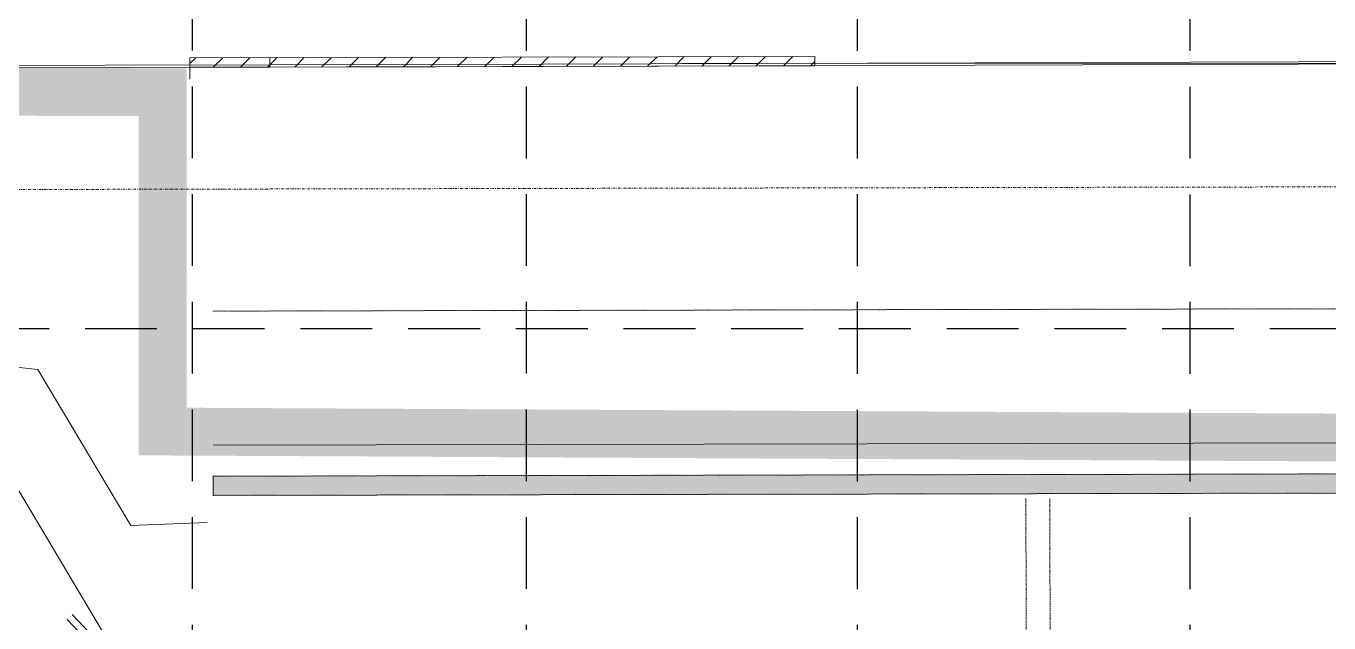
# Model space of a CAD drawing. Extents: x 18544 to 21332, y 16212 to 20668.
# Drawn here: x 19347.3 to 19619.5, y 19908.1 to 20032.8 of the extents above; entities that cross this region are included whole.
import ezdxf

# ---------------------------------------------------------------- set-up
doc = ezdxf.new("R2010")
doc.units = 0
doc.header["$MEASUREMENT"] = 0
for name, pattern in [('DASHDOT', [1, 0.5, -0.25, 0, -0.25]), ('DOT', [0.25, 0, -0.25]), ('HIDDEN', [0.375, 0.25, -0.125])]:
    doc.linetypes.add(name, pattern=pattern)
doc.layers.get('0').update_dxf_attribs({"lineweight": 0})
for name, color, linetype, lineweight in [('26', 7, 'Continuous', 0), ('27', 7, 'Continuous', 0), ('28', 7, 'Continuous', 0), ('30', 7, 'Continuous', 0), ('34', 7, 'Continuous', 0), ('5', 7, 'Continuous', 0), ('6', 7, 'Continuous', 0)]:
    doc.layers.add(name, color=color, linetype=linetype, lineweight=lineweight)
doc.layers.add('GRID', color=254, linetype='HIDDEN')
doc.layers.add('Limits of Disturbance', color=1, linetype='Continuous')

msp = doc.modelspace()

# ---------------------------------------------------------------- hatches: boundary and pattern name
at = {"layer": '26', "linetype": 'DOT', "lineweight": 0}
h = msp.add_hatch(color=7, dxfattribs=at)
edge = h.paths.add_edge_path(flags=16)
edge.add_line((19794.9834979461, 19643.79892640156), (19794.42459693594, 19919.58314388561))
edge.add_line((19794.42459693594, 19919.58314388561), (19794.41362431715, 19924.9974753441))
edge.add_line((19794.41362431715, 19924.9974753441), (19783.80634979705, 19935.56177157201))
edge.add_line((19783.80634979705, 19935.56177157201), (19386.45088462783, 19934.75650165105))
edge.add_line((19386.45088462783, 19934.75650165105), (19386.4427785577, 19938.75649343852))
edge.add_line((19386.4427785577, 19938.75649343852), (19785.45508633992, 19939.56512107303))
edge.add_line((19785.45508633992, 19939.56512107303), (19785.45508633992, 19939.56512107303))
edge.add_line((19785.45508633992, 19939.56512107303), (19785.45508633992, 19939.56512107303))
edge.add_line((19785.45508633992, 19939.56512107303), (19785.45508633992, 19939.56512107303))
edge.add_line((19785.45508633992, 19939.56512107303), (19785.45508633992, 19939.56512107303))
edge.add_line((19785.45508633992, 19939.56512107303), (19794.38406502579, 19939.58321629994))
edge.add_line((19794.38406502579, 19939.58321629994), (19794.37692730796, 19943.10525375835))
edge.add_line((19794.37692730796, 19943.10525375835), (19795.93862087161, 19941.92201646474))
edge.add_line((19795.93862087161, 19941.92201646474), (19797.25230905179, 19941.02086036561))
edge.add_line((19797.25230905179, 19941.02086036561), (19798.41586144291, 19939.85686707358))
edge.add_line((19798.41586144291, 19939.85686707358), (19799.80461751762, 19938.24229573046))
edge.add_line((19799.80461751762, 19938.24229573046), (19801.49187283853, 19935.59761257363))
edge.add_line((19801.49187283853, 19935.59761257363), (19798.39216314585, 19935.59133078707))
edge.add_line((19798.39216314585, 19935.59133078707), (19798.41025833003, 19926.66244052248))
edge.add_line((19798.41025833003, 19926.66244052248), (19798.41025833003, 19926.66244052248))
edge.add_line((19798.41025833003, 19926.66244052248), (19798.42458872036, 19919.59125022126))
edge.add_line((19798.42458872036, 19919.59125022126), (19798.98348973357, 19643.80703200476))
edge.add_arc((19918.9832, 19644.0502), 119.9999566439081, 180.1161042873419, 201.3683581060552)
edge.add_line((19807.23237889645, 19600.32671000397), (19814.62355237587, 19581.43586979889))
edge.add_line((19814.62355237587, 19581.43586979889), (19810.89852840663, 19579.97842809229))
edge.add_line((19810.89852840663, 19579.97842809229), (19803.50735018159, 19598.86925981017))
edge.add_arc((19918.9832, 19644.0502), 123.9999566439094, 180.1161042873419, 201.3683581062247, ccw=False)

# ---------------------------------------------------------------- linework, layer by layer
at = {"color": 7, "linetype": 'DOT', "lineweight": 0}
msp.add_line((19750.71794576904, 19974.04606320213), (19386.37286225776, 19973.2564225959), dxfattribs=at)
at = {"layer": '26', "color": 7, "linetype": 'Continuous', "lineweight": 0}
for p, q in [((19512.09910254219, 20026.50172250435), (19381.55008580279, 20026.21380170598)), ((19512.09910254219, 20026.50172250435), (19381.55008580279, 20026.21380170598)), ((19512.09910254219, 20026.50172250435), (19381.55008580279, 20026.21380170598)), ((19512.09910254219, 20026.50172250435), (19381.55008580279, 20026.21380170598)), ((19381.55008580279, 20026.21380170598), (19381.55449671621, 20024.21380657063)), ((19381.55008580279, 20026.21380170598), (19381.55449671621, 20024.21380657063)), ((19381.55280487991, 20024.98096359142), (19382.78837409284, 20026.2165328013)), ((19381.55280487991, 20024.98096359142), (19382.78837409284, 20026.2165328013)), ((19386.4548734428, 20024.2261779046), (19388.45773188879, 20026.2290363506)), ((19386.4548734428, 20024.2261779046), (19388.45773188879, 20026.2290363506)), ((19392.12604483474, 20024.24049504684), (19394.12708968779, 20026.2415398999)), ((19392.12604483474, 20024.24049504684), (19394.12708968779, 20026.2415398999)), ((19397.79721622669, 20024.25481218909), (19399.7964474868, 20026.2540434492)), ((19397.79721622669, 20024.25481218909), (19399.7964474868, 20026.2540434492)), ((19398.28371550646, 20026.24771362957), (19398.28812641988, 20024.24771849422)), ((19398.28371550646, 20026.24771362957), (19398.28812641988, 20024.24771849422)), ((19403.46838762169, 20024.26912933439), (19405.46580528581, 20026.2665469985)), ((19403.46838762169, 20024.26912933439), (19405.46580528581, 20026.2665469985)), ((19409.13955901364, 20024.28344647664), (19411.13516308481, 20026.27905054781)), ((19409.13955901364, 20024.28344647664), (19411.13516308481, 20026.27905054781)), ((19414.81073040559, 20024.29776361888), (19416.80452088382, 20026.29155409711)), ((19414.81073040559, 20024.29776361888), (19416.80452088382, 20026.29155409711)), ((19420.48190179754, 20024.31208076113), (19422.47387867977, 20026.30405764641)), ((19420.48190179754, 20024.31208076113), (19422.47387867977, 20026.30405764641)), ((19426.15307318949, 20024.32639790338), (19428.14323647878, 20026.31656119572)), ((19426.15307318949, 20024.32639790338), (19428.14323647878, 20026.31656119572)), ((19431.82424458144, 20024.34071504563), (19433.81259427778, 20026.32906474197)), ((19431.82424458144, 20024.34071504563), (19433.81259427778, 20026.32906474197)), ((19437.49541597339, 20024.35503218788), (19439.48195207679, 20026.34156829127)), ((19437.49541597339, 20024.35503218788), (19439.48195207679, 20026.34156829127)), ((19443.16658736534, 20024.36934933012), (19445.15130987579, 20026.35407184057)), ((19443.16658736534, 20024.36934933012), (19445.15130987579, 20026.35407184057)), ((19448.83775875729, 20024.38366647542), (19450.82066767479, 20026.36657538987)), ((19448.83775875729, 20024.38366647542), (19450.82066767479, 20026.36657538987)), ((19454.50893014924, 20024.39798361767), (19456.49002547075, 20026.37907893918)), ((19454.50893014924, 20024.39798361767), (19456.49002547075, 20026.37907893918)), ((19460.18010154119, 20024.41230075991), (19462.15938326975, 20026.39158248848)), ((19460.18010154119, 20024.41230075991), (19462.15938326975, 20026.39158248848)), ((19465.85127293313, 20024.42661790216), (19467.82874106876, 20026.40408603778)), ((19465.85127293313, 20024.42661790216), (19467.82874106876, 20026.40408603778)), ((19471.52244432508, 20024.44093504441), (19473.49809886776, 20026.41658958708)), ((19471.52244432508, 20024.44093504441), (19473.49809886776, 20026.41658958708)), ((19477.19361571703, 20024.45525218665), (19479.16745666677, 20026.42909313639)), ((19477.19361571703, 20024.45525218665), (19479.16745666677, 20026.42909313639)), ((19482.86478710898, 20024.4695693289), (19484.83681446272, 20026.44159668264)), ((19482.86478710898, 20024.4695693289), (19484.83681446272, 20026.44159668264)), ((19488.53595850093, 20024.48388647115), (19490.50617226173, 20026.45410023194)), ((19488.53595850093, 20024.48388647115), (19490.50617226173, 20026.45410023194)), ((19494.20712989288, 20024.49820361644), (19496.17553006073, 20026.46660378125)), ((19494.20712989288, 20024.49820361644), (19496.17553006073, 20026.46660378125)), ((19499.87830128483, 20024.51252075869), (19501.84488785974, 20026.47910733055)), ((19499.87830128483, 20024.51252075869), (19501.84488785974, 20026.47910733055)), ((19505.54947267678, 20024.52683790094), (19507.51424565875, 20026.49161087985)), ((19505.54947267678, 20024.52683790094), (19507.51424565875, 20026.49161087985)), ((19511.22064407178, 20024.54115504319), (19512.10220162969, 20025.42271260109)), ((19511.22064407178, 20024.54115504319), (19512.10220162969, 20025.42271260109)), ((19512.10472701193, 20024.54338568071), (19512.09910254219, 20026.50172250435)), ((19512.10472701193, 20024.54338568071), (19512.09910254219, 20026.50172250435)), ((19512.10472701193, 20024.54338568071), (19512.09910254219, 20026.50172250435)), ((19512.10472701193, 20024.54338568071), (19512.09910254219, 20026.50172250435)), ((19381.55449671621, 20024.21380657063), (19512.10472700888, 20024.54338685263)), ((19381.55449671621, 20024.21380657063), (19512.10472700888, 20024.54338685263)), ((19381.55449671621, 20024.21380657063), (19512.10472700888, 20024.54338685263)), ((19381.55449671621, 20024.21380657063), (19512.10472700888, 20024.54338685263)), ((19512.10473188879, 20024.54338569292), (19381.55449671621, 20024.21380657063)), ((19381.55449671621, 20024.21380657063), (19512.10472701193, 20024.54338568071)), ((19381.55449671621, 20024.21380657063), (19512.10472701193, 20024.54338568071)), ((19512.10473188879, 20024.54338569292), (19381.55449671621, 20024.21380657063)), ((19381.55449671621, 20024.21380657063), (19512.10472701193, 20024.54338568071)), ((19381.55449671621, 20024.21380657063), (19381.56001035493, 20021.71381408734)), ((19381.56001035493, 20021.71381408734), (19381.55449671621, 20024.21380657063)), ((19381.55449671621, 20024.21380657063), (19381.56001035493, 20021.71381408734)), ((19381.56001035493, 20021.71381408734), (19381.55449671621, 20024.21380657063)), ((19762.0499503647, 19939.51768885464), (19386.4427785577, 19938.75649343852)), ((19762.0499503647, 19939.51768885464), (19386.4427785577, 19938.75649343852)), ((19386.4427785577, 19938.75649343852), (19386.45088462783, 19934.75650165105)), ((19386.4427785577, 19938.75649343852), (19386.45088462783, 19934.75650165105)), ((19762.0580566393, 19935.51769706717), (19386.45088462783, 19934.75650165105)), ((19762.0580566393, 19935.51769706717), (19386.45088462783, 19934.75650165105))]:
    msp.add_line(p, q, dxfattribs=at)
at = {"layer": '26', "color": 7, "linetype": 'DOT', "lineweight": 0}
for p, q in [((19386.4427785577, 19938.75649343852), (19785.45508633992, 19939.56512107303)), ((19386.4427785577, 19938.75649343852), (19785.45508633992, 19939.56512107303)), ((19386.45088462783, 19934.75650165105), (19386.4427785577, 19938.75649343852)), ((19386.45088462783, 19934.75650165105), (19386.4427785577, 19938.75649343852)), ((19783.80634979705, 19935.56177157201), (19386.45088462783, 19934.75650165105)), ((19783.80634979705, 19935.56177157201), (19386.45088462783, 19934.75650165105))]:
    msp.add_line(p, q, dxfattribs=at)
at = {"layer": '27', "color": 7, "linetype": 'Continuous', "lineweight": 0}
for p, q in [((19620.67241884213, 19973.73124778894), (19386.37286225776, 19973.2564225959)), ((19620.67241884213, 19973.73124778894), (19386.37286225776, 19973.2564225959)), ((19762.03677766656, 19946.01767550585), (19386.42960618915, 19945.25648009278)), ((19762.03677766656, 19946.01767550585), (19386.42960618915, 19945.25648009278))]:
    msp.add_line(p, q, dxfattribs=at)
msp.add_lwpolyline([(18699.7445, 20022.6611), (18819.5348, 20022.8306), (18983.1705, 20023.3504), (19136.7607, 20023.6933), (19294.7246, 20024.0253), (19432.8816, 20024.33), (19613.1353, 20024.8477), (19750.4602241554, 20025.59432466506)], dxfattribs=at)
at = {"layer": '28', "color": 7, "linetype": 'Continuous', "lineweight": 0}
msp.add_lwpolyline([(18699.7437, 20023.1611), (18819.5337, 20023.3306), (18983.1692, 20023.8504), (19136.7596, 20024.1933), (19294.7235, 20024.5253), (19432.8803, 20024.83), (19613.1341, 20025.3477), (19750.4602241554, 20025.59432466506)], dxfattribs=at)
at = {"layer": '30', "color": 7, "linetype": 'Continuous', "lineweight": 0}
msp.add_line((19484.30038434706, 20024.9776817011), (19750.45820290231, 20025.14478849147), dxfattribs=at)
msp.add_line((19484.30038434706, 20024.9776817011), (19750.45820290231, 20025.14478849147), dxfattribs=at)
at = {"layer": '34', "color": 7, "linetype": 'HIDDEN', "lineweight": 0}
for p, q in [((19556.21446278268, 19934.10053791009), (19556.27960334178, 19901.95733213904)), ((19561.21445251625, 19934.11067075411), (19561.27959307535, 19901.96746498306))]:
    msp.add_line(p, q, dxfattribs=at)
at = {"layer": '5', "color": 254, "linetype": 'Continuous', "lineweight": 0}
msp.add_lwpolyline([(19356.98247607654, 19909.86483772698), (19365.87786134831, 19900.44992907498), (19381.31682243231, 19844.856494303)], dxfattribs=at)
msp.add_lwpolyline([(19356.98247607654, 19909.86483772698), (19365.87786134831, 19900.44992907498), (19381.31682243231, 19844.856494303)], dxfattribs=at)
at = {"layer": '6', "color": 254, "linetype": 'DASHDOT', "lineweight": 0}
for p, q in [((19386.32118743858, 19998.75638254036), (20569.81664330271, 20001.15478652303)), ((19386.32118743858, 19998.75638254036), (20569.81664330271, 20001.15478652303)), ((18589.87290532548, 19997.1423465804), (19389.87126257821, 19998.76357734916))]:
    msp.add_line(p, q, dxfattribs=at)
at = {"layer": '6', "color": 254, "linetype": 'Continuous', "lineweight": 0}
for points in [[(19385.19342972654, 19929.08457709722), (19369.21120282296, 19928.45599234901), (19349.77246019471, 19961.0904238136), (19326.43317075717, 19963.58584778588), (19305.55929174474, 19955.2343183813), (19294.69937786493, 19961.53293545641), (19293.29084287546, 19962.07949683523), (19257.67739885555, 19965.93090727562), (19253.80507635121, 19965.59189017304), (19203.36189479049, 19961.61420627156), (19167.72362883694, 19951.39432825098), (19165.93050018616, 19950.7263697348), (19148.15575574206, 19943.13321461227)], [(19385.19342972654, 19929.08457709722), (19369.21120282296, 19928.45599234901), (19349.77246019471, 19961.0904238136), (19326.43317075717, 19963.58584778588), (19305.55929174474, 19955.2343183813), (19294.69937786493, 19961.53293545641), (19293.29084287546, 19962.07949683523), (19257.67739885555, 19965.93090727562), (19253.80507635121, 19965.59189017304), (19203.36189479049, 19961.61420627156), (19167.72362883694, 19951.39432825098), (19165.93050018616, 19950.7263697348), (19148.15575574206, 19943.13321461227)], [(19149.0271880398, 19941.09936758324), (19165.50180267342, 19948.13712302927), (19170.57904974822, 19950.0284487991), (19204.06644143498, 19959.63152709128), (19251.46522848293, 19963.36914606159), (19258.66000703452, 19963.99904013184), (19292.2159051912, 19960.37014267403), (19295.62633755608, 19959.04677433088), (19321.92103523057, 19943.7961716422), (19330.25126960051, 19947.12905468002), (19339.56538658406, 19946.13319442122), (19364.82376772668, 19903.72855312967), (19367.30935663015, 19901.09779664907), (19368.48815229347, 19896.85312632832), (19383.23796640268, 19886.59770281712)], [(19149.0271880398, 19941.09936758324), (19165.50180267342, 19948.13712302927), (19170.57904974822, 19950.0284487991), (19204.06644143498, 19959.63152709128), (19251.46522848293, 19963.36914606159), (19258.66000703452, 19963.99904013184), (19292.2159051912, 19960.37014267403), (19295.62633755608, 19959.04677433088), (19321.92103523057, 19943.7961716422), (19330.25126960051, 19947.12905468002), (19339.56538658406, 19946.13319442122), (19364.82376772668, 19903.72855312967), (19367.30935663015, 19901.09779664907), (19368.48815229347, 19896.85312632832), (19383.23796640268, 19886.59770281712)], [(19402.29160566062, 19786.31142449523), (19389.00035855281, 19795.30977518845), (19380.56966045106, 19837.16609157689), (19380.06357494735, 19840.70667970214), (19379.42676339915, 19845.85984756004), (19364.44636606952, 19899.80206150395), (19355.9337496231, 19908.81184621113)], [(19402.29160566062, 19786.31142449523), (19389.00035855281, 19795.30977518845), (19380.56966045106, 19837.16609157689), (19380.06357494735, 19840.70667970214), (19379.42676339915, 19845.85984756004), (19364.44636606952, 19899.80206150395), (19355.9337496231, 19908.81184621113)]]:
    msp.add_lwpolyline(points, dxfattribs=at)
at = {"layer": 'GRID', "color": 252, "linetype": 'HIDDEN', "ltscale": 60}
for p, q in [((19521.02686735902, 16562.67682256859), (19521.02686735902, 20595.39356273969)), ((19590.55437510198, 16562.66589139043), (19590.55437510198, 20595.39356273969)), ((19381.98142549937, 16562.69868341975), (19382.12020007747, 20592.60378596661)), ((19451.52858530162, 16562.68774915187), (19451.95223460754, 20592.5116594072)), ((18617.1692667028, 19969.64599305456), (21259.21456092906, 19969.64599305456))]:
    msp.add_line(p, q, dxfattribs=at)
at = {"layer": 'Limits of Disturbance', "linetype": 'HIDDEN', "lineweight": 0, "ltscale": 140, "const_width": 10, "flags": 128}
msp.add_lwpolyline([(20649.39273930971, 17199.31674082595), (20652.11629703537, 17200.17626569433), (20760.22095488033, 17540.84321024906), (21094.71528937115, 17580.09820895173), (21111.08335009377, 17505.68238223941), (21170.00828336229, 17520.40198972635), (21169.55708560888, 17602.84012199291), (21132.49586569911, 17880.58007111001), (21077.07271055015, 18149.78504763914), (21008.04535647234, 18392.09764355298), (20979.78729273003, 18497.67684859262), (20950.49485191584, 18552.64615672319), (20728.60589451979, 19075.85215499005), (20683.7234868865, 19228.33200046866), (20609.19507575501, 19883.34164416393), (20558.45563061833, 19931.79373186579), (20355.67328030917, 19933.1756033307), (20136.71081500824, 19946.69630421625), (19893.14573443052, 19945.46716516199), (19375.86724338917, 19948.0899660523), (19375.86724338917, 20019.02343670571), (18644.12966017932, 20020.38755124361), (18643.86655037828, 18862.94474469803), (18827.85987424147, 18805.32069033743), (19033.82251093761, 18530.9204138048), (19537.80926371655, 17889.58614467748), (19393.55476420861, 17737.74032426579), (19433.0876518115, 17690.35333815434), (19586.98811217929, 17852.6757169447), (19779.3637587498, 17824.91004951789), (19787.14021780715, 17612.768528032), (19929.12554649792, 17404.46277861026), (20476.52090121098, 17144.76028972174), (20480.72879795804, 17146.08825566262)], dxfattribs=at)

doc.saveas('drawing.dxf')
